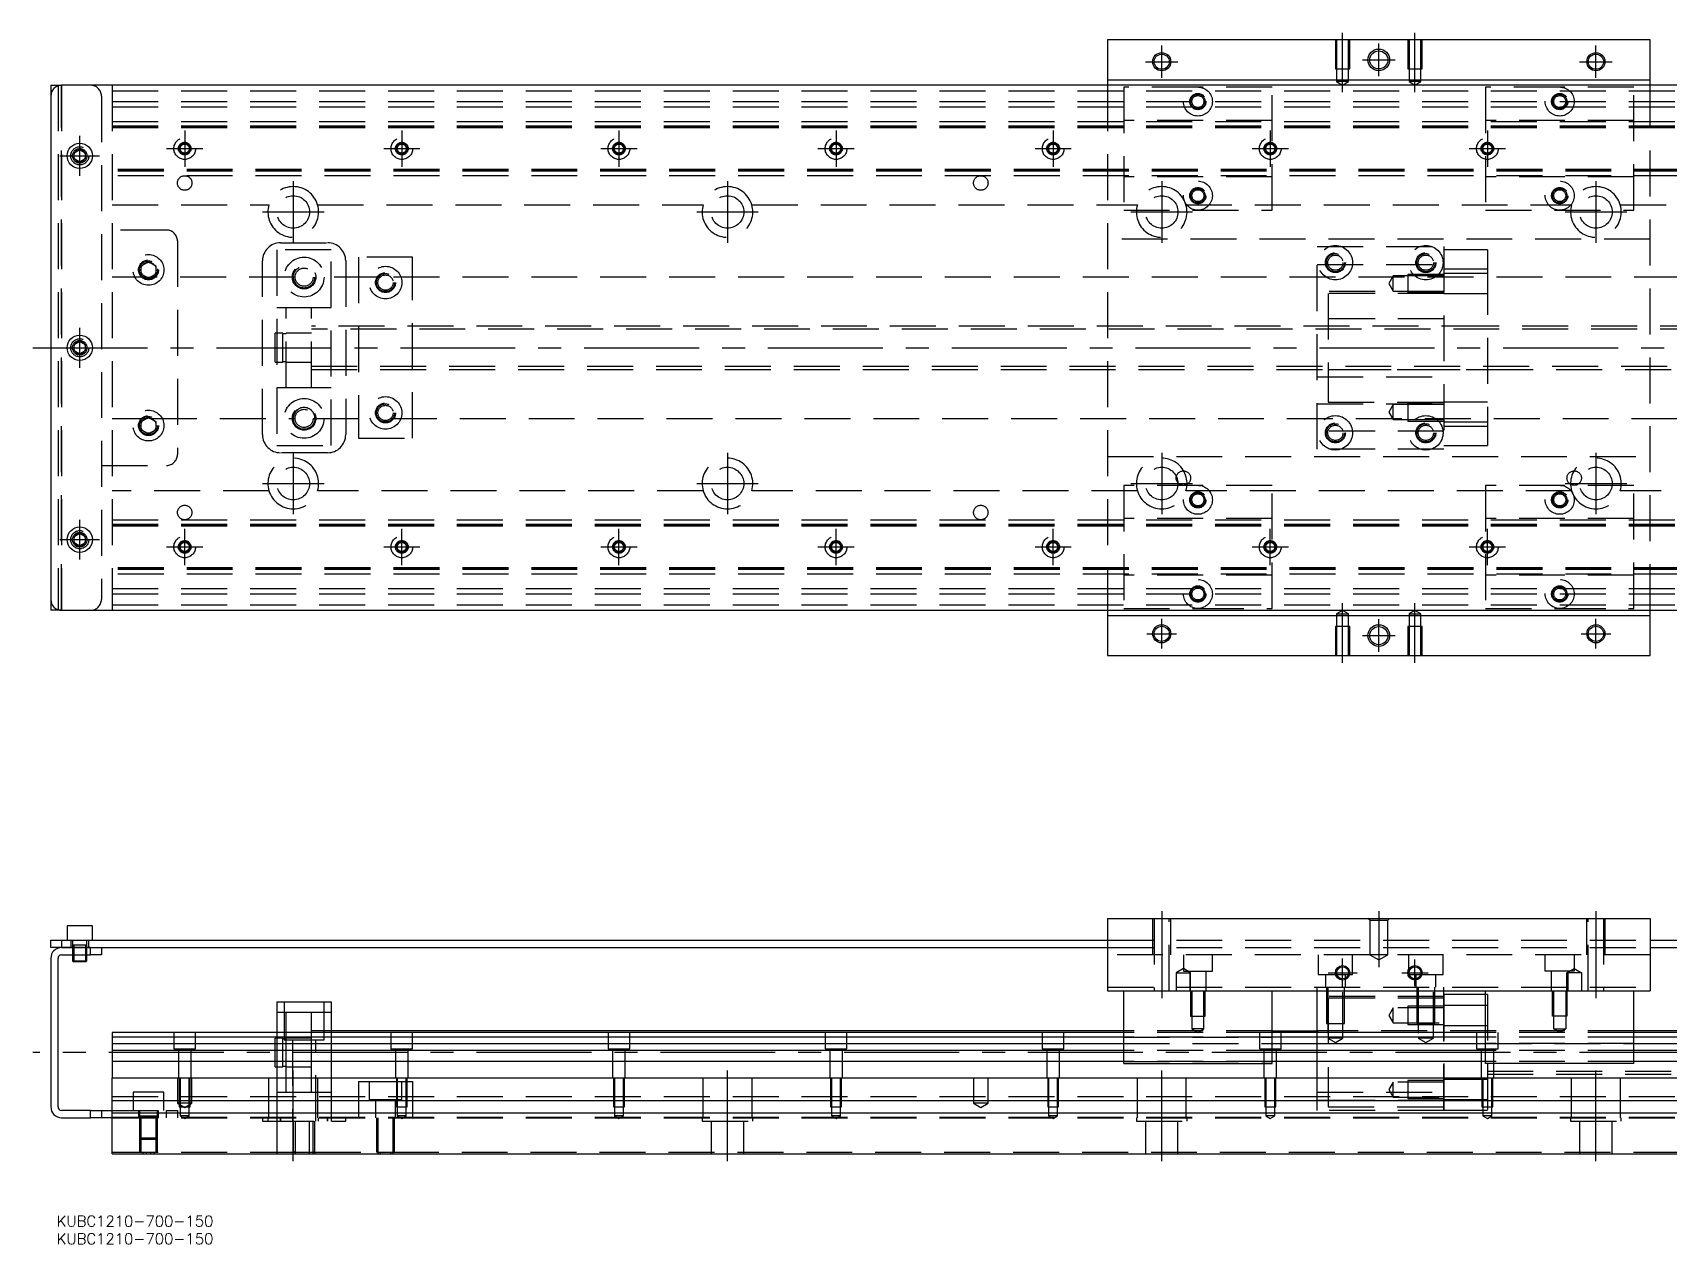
# Model space of a CAD drawing. Extents: x -5 to 911, y -248 to 87.
# Drawn here: x -5 to 447, y -247.6 to 87 of the extents above; entities that cross this region are included whole.
import ezdxf

# ---------------------------------------------------------------- set-up
doc = ezdxf.new("R2010")
doc.units = 0
doc.linetypes.add('CENTER', pattern=[50.8, 31.75, -6.35, 6.35, -6.35])
doc.linetypes.add('DASHED', pattern=[19.05, 12.7, -6.35])
doc.layers.get('0').update_dxf_attribs({"linetype": 'CONTINUOUS'})
doc.layers.add('CENTER', color=1, linetype='CENTER')
doc.styles.get("Standard").update_dxf_attribs({"font": 'txt.shx', "height": 3, "bigfont": 'bigfont.shx'})

# ---------------------------------------------------------------- blocks, each defined once
blk = doc.blocks.new('*U2')
at = {"color": 7, "linetype": 'CONTINUOUS'}
blk.add_text('KUBC1210-700-150', height=3, dxfattribs=at).set_placement((1.61, -242.7))
blk = doc.blocks.new('*U3')
at = {"color": 7, "linetype": 'CONTINUOUS'}
blk.add_text('KUBC1210-700-150', height=3, dxfattribs=at).set_placement((1.61, -247.59))

msp = doc.modelspace()

# ---------------------------------------------------------------- linework, layer by layer
at = {"color": 7, "linetype": 'CONTINUOUS'}
for p, q in [((442, 85), (292, 85)), ((292, 85), (292, 74)), ((442, 74), (442, 85)), ((0, 72.5), (0, -72.5)), ((0, 72.5), (3, 72.5)), ((731, 72.5), (3, 72.5)), ((292, 74), (442, 74)), ((292, 74), (292, 72.5)), ((442, 72.5), (442, 74)), ((6.5, 53.866026), (8, 54.73205)), ((8, 54.73205), (9.5, 53.866026)), ((6.5, 52.133974), (6.5, 53.866026)), ((8, 51.26795), (6.5, 52.133974)), ((9.5, 52.133974), (8, 51.26795)), ((9.5, 53.866026), (9.5, 52.133974)), ((6.5, 0.866026), (8, 1.73205)), ((6.5, -0.866026), (6.5, 0.866026)), ((8, 1.73205), (9.5, 0.866026)), ((9.5, 0.866026), (9.5, -0.866026)), ((8, -1.73205), (6.5, -0.866026)), ((9.5, -0.866026), (8, -1.73205)), ((6.5, -52.133974), (8, -51.26795)), ((6.5, -53.866026), (6.5, -52.133974)), ((8, -54.73205), (6.5, -53.866026)), ((8, -51.26795), (9.5, -52.133974)), ((9.5, -53.866026), (8, -54.73205)), ((9.5, -52.133974), (9.5, -53.866026)), ((3, -72.5), (0, -72.5)), ((3, -72.5), (731, -72.5)), ((292, -72.5), (292, -85)), ((442, -74), (292, -74)), ((442, -85), (442, -72.5)), ((292, -85), (442, -85)), ((292, -157.63), (442, -157.63)), ((292, -157.63), (292, -177.63)), ((442, -157.63), (442, -177.63)), ((11.5, -159.63), (4.5, -159.63)), ((4.5, -159.63), (4.5, -163.63)), ((11.5, -163.63), (11.5, -159.63)), ((0, -165.63), (0, -163.63)), ((0, -163.63), (3, -163.63)), ((3, -165.63), (0, -165.63)), ((3, -163.63), (3, -165.63)), ((3, -163.63), (292, -163.63)), ((3, -165.63), (11, -165.63)), ((11, -165.63), (3, -165.63)), ((11, -165.63), (292, -165.63)), ((11, -167.63), (11, -165.63)), ((14, -165.63), (14, -167.63)), ((442, -163.63), (731, -163.63)), ((442, -165.63), (723, -165.63)), ((0, -168.63), (0, -209.63)), ((2, -209.63), (2, -168.63)), ((3, -167.63), (11, -167.63)), ((6, -167.63), (6, -169.28)), ((6, -169.28), (10, -169.28)), ((6, -169.28), (6.35, -169.63)), ((6.35, -167.63), (6.35, -169.63)), ((9.65, -169.63), (6.35, -169.63)), ((9.65, -169.63), (9.65, -167.63)), ((9.65, -169.63), (10, -169.28)), ((10, -169.28), (10, -167.63)), ((14, -167.63), (11, -167.63)), ((62.5, -180.63), (62.5, -189.13)), ((62.5, -180.63), (77.5, -180.63)), ((77.5, -180.63), (77.5, -189.13)), ((292, -177.63), (442, -177.63)), ((296.5, -197.63), (296.5, -177.63)), ((337.5, -197.63), (337.5, -177.63)), ((350, -189.13), (350, -177.63)), ((385, -189.13), (385, -177.63)), ((396.5, -178.63), (385, -178.63)), ((396.5, -197.63), (396.5, -177.63)), ((437.5, -197.63), (437.5, -177.63)), ((296.5, -189.13), (17, -189.13)), ((17, -189.13), (17, -190.382272)), ((296.5, -188.63), (77.5, -188.63)), ((337.5, -188.63), (350, -188.630006)), ((396.5, -189.13), (337.5, -189.13)), ((667, -188.63), (437.5, -188.63)), ((717, -189.13), (437.5, -189.13)), ((17, -190.382272), (17, -192.15668)), ((296.5, -190.382272), (17, -190.382272)), ((17, -192.15668), (296.5, -192.15668)), ((17, -192.15668), (17, -194.053076)), ((17, -194.053076), (17, -197.107372)), ((296.5, -194.053076), (17, -194.053076)), ((396.5, -190.382272), (337.5, -190.382272)), ((337.5, -192.15668), (396.5, -192.15668)), ((396.5, -194.053076), (337.5, -194.053076)), ((717, -190.382272), (437.5, -190.382272)), ((437.5, -192.15668), (717, -192.15668)), ((717, -194.053076), (437.5, -194.053076)), ((296.5, -197.107372), (17, -197.107372)), ((17, -197.107372), (17, -201.63)), ((296.5, -197.63), (337.5, -197.63)), ((396.5, -197.107372), (337.5, -197.107372)), ((437.5, -197.63), (396.5, -197.63)), ((717, -197.107372), (437.5, -197.107372)), ((17, -201.63), (717, -201.63)), ((17, -207.93), (17, -201.63)), ((11, -210.63), (3, -210.63)), ((11, -212.63), (11, -210.63)), ((11, -210.63), (14, -210.63)), ((14, -210.63), (14, -212.63)), ((14, -210.63), (17, -210.63)), ((17, -207.93), (717, -207.93)), ((17, -211.33), (17, -207.93)), ((17, -211.33), (717, -211.33)), ((17, -222.63), (17, -211.33)), ((3, -212.63), (11, -212.63)), ((14, -212.63), (11, -212.63)), ((17, -212.63), (14, -212.63)), ((17, -222.63), (717, -222.63))]:
    msp.add_line(p, q, dxfattribs=at)
at = {"color": 3, "linetype": 'DASHED'}
for p, q in [((355.000006, 85), (355.000006, 77)), ((355.35, 85), (355.35, 77)), ((358.65, 77), (358.65, 85)), ((358.999994, 77), (358.999994, 85)), ((375.000006, 85), (375.000006, 77)), ((375.35, 85), (375.35, 77)), ((378.65, 77), (378.65, 85)), ((378.999994, 77), (378.999994, 85)), ((355.000006, 77), (358.999994, 77)), ((355.35, 77), (355.35, 73.5)), ((358.65, 73.5), (358.65, 77)), ((375.000006, 77), (378.999994, 77)), ((375.35, 77), (375.35, 73.5)), ((378.65, 73.5), (378.65, 77)), ((2, 72.5), (2, -72.5)), ((3, 72.5), (3, -72.5)), ((3, -72.5), (3, 72.5)), ((3, 72.5), (3, -72.5)), ((3, -72.5), (3, 72.5)), ((17, 72.5), (17, -72.5)), ((292, 72.5), (292, -72.5)), ((358.65, 73.5), (355.35, 73.5)), ((355.35, 73.5), (357, 72.547372)), ((357, 72.547372), (358.65, 73.5)), ((378.65, 73.5), (375.35, 73.5)), ((375.35, 73.5), (377, 72.547372)), ((377, 72.547372), (378.65, 73.5)), ((442, -72.5), (442, 72.5)), ((14, 69.5), (14, -69.5)), ((17, 71), (717, 71)), ((17, 68), (717, 68)), ((296.5, 72), (296.5, 38)), ((317, 72), (296.5, 72)), ((337.5, 72), (317, 72)), ((337.5, 38), (337.5, 72)), ((417, 72), (396.5, 72)), ((396.5, 72), (396.5, 38)), ((437.5, 72), (417, 72)), ((437.5, 38), (437.5, 72)), ((17, 66.5), (717, 66.5)), ((17, 62.5), (717, 62.5)), ((17, 61.247728), (717, 61.247728)), ((17, 61.1147), (717, 61.1147)), ((17, 61.1), (717, 61.1)), ((17, 60.8), (717, 60.8)), ((337.5, 62.8), (296.5, 62.8)), ((437.5, 62.8), (396.5, 62.8)), ((6, 53), (6.030168, 53.346066)), ((717, 49.2), (17, 49.2)), ((717, 48.9), (17, 48.9)), ((717, 48.8853), (17, 48.8853)), ((717, 48.752272), (17, 48.752272)), ((717, 47.5), (17, 47.5)), ((337.5, 47.2), (296.5, 47.2)), ((437.5, 47.2), (396.5, 47.2)), ((17, 39.5), (60.291796, 39.5)), ((73.708204, 39.5), (180.291796, 39.5)), ((193.708204, 39.5), (300.291796, 39.5)), ((296.5, 38), (337.5, 38)), ((313.708204, 39.5), (420.291796, 39.5)), ((396.5, 38), (437.5, 38)), ((433.708204, 39.5), (540.291796, 39.5)), ((32, 32.5), (14, 32.5)), ((35, 29.5), (35, -29.5)), ((63.5, 29), (76.5, 29)), ((442, 30), (292, 30)), ((350, 28), (385, 28)), ((350, -28), (350, 28)), ((385, 28), (385, -28)), ((25, 22.6547), (27, 23.809402)), ((25, 20.3453), (25, 22.6547)), ((27, 23.809402), (29, 22.6547)), ((29, 22.6547), (29, 20.3453)), ((58.5, -24), (58.5, 24)), ((77.5, 27), (62.5, 27)), ((62.5, 27), (62.5, -27)), ((77.5, -27), (77.5, 27)), ((81.5, 24), (81.5, -24)), ((100, 25), (85, 25)), ((85, 25), (85, -25)), ((100, -25), (100, 25)), ((350, 23), (385, 23)), ((397, 27), (385, 27)), ((397, 27), (397, 21.748564)), ((26.359688, 19.5), (17, 19.5)), ((27, 19.190598), (25, 20.3453)), ((29, 20.3453), (27, 19.190598)), ((67.5, 19.5), (27.640312, 19.5)), ((29.483582, 21.786038), (29.5, 21.5)), ((91.030306, 19.5), (72.5, 19.5)), ((717, 19.5), (93.969694, 19.5)), ((371, 19.85352), (369.787564, 17.75352)), ((371, 15.65352), (371, 19.85352)), ((375, 19.85352), (371, 19.85352)), ((375, 20.253516), (375, 15.253526)), ((385, 20.253516), (375, 20.253516)), ((385, 19.85352), (375, 19.85352)), ((397, 21.748564), (385, 21.748564)), ((397, 20.50352), (385, 20.50352)), ((397, 21.748564), (397, -21.748564)), ((385, 15.5), (350, 15.5)), ((353, 15), (353, -15)), ((385, 15), (353, 15)), ((369.787564, 17.75352), (371, 15.65352)), ((371, 15.65352), (375, 15.65352)), ((375, 15.65352), (385, 15.65352)), ((375, 15.253526), (385, 15.253526)), ((385, 15.00352), (397, 15.00352)), ((65, 11), (62.5, 11)), ((65, -11), (65, 11)), ((72, 11), (65, 11)), ((72, 11), (65, 11)), ((72, -11), (72, 11)), ((77.5, 11), (72, 11)), ((397, 6), (72, 6)), ((667, 5.125), (72, 5.125)), ((385, 8), (350, 8)), ((397, 5.999994), (353, 5.999994)), ((667.005, 6), (397, 6)), ((6, 0), (6.023172, 0.30356)), ((62, 0), (62, 4)), ((64.1, 4), (62, 4)), ((62, -4), (62, 0)), ((64.1, 0), (64.1, 4)), ((65, 3.8), (64.1, 3.8)), ((64.1, -4), (64.1, 0)), ((72, 4), (65, 4)), ((72, 4), (65, 4)), ((62, -4), (64.1, -4)), ((64.1, -3.8), (65, -3.8)), ((65, -4), (72, -4)), ((65, -4), (72, -4)), ((72, -5.125), (667, -5.125)), ((72, -6), (397, -6)), ((350, -8), (385, -8)), ((353, -5.999994), (397, -5.999994)), ((397, -6), (667.005, -6)), ((62.5, -11), (65, -11)), ((65, -11), (72, -11)), ((65, -11), (72, -11)), ((72, -11), (77.5, -11)), ((350, -15.5), (385, -15.5)), ((353, -15), (385, -15)), ((371, -15.65352), (369.787564, -17.75352)), ((369.787564, -17.75352), (371, -19.85352)), ((371, -19.85352), (371, -15.65352)), ((375, -15.65352), (371, -15.65352)), ((375, -15.253526), (375, -20.253516)), ((385, -15.253526), (375, -15.253526)), ((385, -15.65352), (375, -15.65352)), ((397, -15.00352), (385, -15.00352)), ((17, -19.5), (26.359688, -19.5)), ((24.5, -21.5), (24.534018, -21.088984)), ((25, -20.3453), (27, -19.190598)), ((25, -22.6547), (25, -20.3453)), ((27, -19.190598), (29, -20.3453)), ((27.640312, -19.5), (67.5, -19.5)), ((29, -20.3453), (29, -22.6547)), ((72.5, -19.5), (91.030306, -19.5)), ((93.969694, -19.5), (717, -19.5)), ((371, -19.85352), (375, -19.85352)), ((375, -19.85352), (385, -19.85352)), ((375, -20.253516), (385, -20.253516)), ((385, -20.50352), (397, -20.50352)), ((397, -21.748564), (385, -21.748564)), ((397, -21.748564), (397, -27)), ((27, -23.809402), (25, -22.6547)), ((29, -22.6547), (27, -23.809402)), ((62.5, -27), (77.5, -27)), ((85, -25), (100, -25)), ((385, -23), (350, -23)), ((385, -27), (397, -27)), ((76.5, -29), (63.5, -29)), ((292, -30), (442, -30)), ((385, -28), (350, -28)), ((14, -32.5), (32, -32.5)), ((60.291796, -39.5), (17, -39.5)), ((180.291796, -39.5), (73.708204, -39.5)), ((300.291796, -39.5), (193.708204, -39.5)), ((296.5, -38), (296.5, -72)), ((337.5, -38), (296.5, -38)), ((420.291796, -39.5), (313.708204, -39.5)), ((337.5, -72), (337.5, -38)), ((396.5, -38), (396.5, -72)), ((437.5, -38), (396.5, -38)), ((540.291796, -39.5), (433.708204, -39.5)), ((437.5, -72), (437.5, -38)), ((17, -47.5), (717, -47.5)), ((17, -48.752272), (717, -48.752272)), ((17, -48.8853), (717, -48.8853)), ((17, -48.9), (717, -48.9)), ((17, -49.2), (717, -49.2)), ((337.5, -47.2), (296.5, -47.2)), ((437.5, -47.2), (396.5, -47.2)), ((6, -53), (6.030168, -52.653934)), ((717, -60.8), (17, -60.8)), ((717, -61.1), (17, -61.1)), ((717, -61.1147), (17, -61.1147)), ((717, -61.247728), (17, -61.247728)), ((717, -62.5), (17, -62.5)), ((337.5, -62.8), (296.5, -62.8)), ((437.5, -62.8), (396.5, -62.8)), ((17, -66.5), (717, -66.5)), ((17, -68), (717, -68)), ((17, -71), (717, -71)), ((296.5, -72), (317, -72)), ((317, -72), (337.5, -72)), ((396.5, -72), (417, -72)), ((417, -72), (437.5, -72)), ((357, -72.547372), (355.35, -73.5)), ((355.35, -73.5), (357, -73.5)), ((355.35, -73.5), (355.35, -77)), ((358.65, -73.5), (357, -72.547372)), ((357, -73.5), (358.65, -73.5)), ((358.65, -77), (358.65, -73.5)), ((377, -72.547372), (375.35, -73.5)), ((375.35, -73.5), (377, -73.5)), ((375.35, -73.5), (375.35, -77)), ((378.65, -73.5), (377, -72.547372)), ((377, -73.5), (378.65, -73.5)), ((378.65, -77), (378.65, -73.5)), ((358.999994, -77), (355.000006, -77)), ((355.000006, -77), (355.000006, -85)), ((355.35, -77), (355.35, -85)), ((358.65, -85), (358.65, -77)), ((358.999994, -85), (358.999994, -77)), ((378.999994, -77), (375.000006, -77)), ((375.000006, -77), (375.000006, -85)), ((375.35, -77), (375.35, -85)), ((378.65, -85), (378.65, -77)), ((378.999994, -85), (378.999994, -77)), ((304.500006, -157.63), (304.500006, -167.63)), ((304.9, -157.63), (304.9, -177.63)), ((309.1, -177.63), (309.1, -157.63)), ((309.499994, -167.63), (309.499994, -157.63)), ((364.5, -158.13), (364, -157.63)), ((364.5, -158.13), (364.5, -167.63)), ((364.5, -158.13), (369.5, -158.13)), ((370, -157.63), (369.5, -158.13)), ((369.5, -167.63), (369.5, -158.13)), ((424.500006, -167.63), (424.500006, -157.63)), ((424.9, -177.63), (424.9, -157.63)), ((429.1, -157.63), (429.1, -177.63)), ((429.499994, -157.63), (429.499994, -167.63)), ((5.5, -163.63), (5.5, -165.63)), ((6, -163.63), (6, -167.63)), ((10, -165.03), (6, -165.03)), ((6.35, -165.03), (6.35, -167.63)), ((9.65, -167.63), (9.65, -165.03)), ((10, -167.63), (10, -163.63)), ((10.5, -165.63), (10.5, -163.63)), ((292, -163.63), (442, -163.63)), ((292, -165.63), (442, -165.63)), ((364.5, -167.63), (292, -167.63)), ((313, -171.4753), (311, -172.63)), ((313, -167.63), (313, -172.13)), ((315, -172.63), (313, -171.4753)), ((321, -172.13), (321, -167.63)), ((350.25, -167.63), (350.25, -173.13)), ((359.75, -173.13), (359.75, -167.63)), ((369.5, -167.63), (364.5, -167.63)), ((364.5, -167.63), (367, -169.073376)), ((367, -169.073376), (369.5, -167.63)), ((442, -167.63), (369.5, -167.63)), ((375.25, -167.63), (375.25, -173.13)), ((384.75, -173.13), (384.75, -167.63)), ((413, -172.13), (413, -167.63)), ((419, -172.63), (421, -171.4753)), ((421, -167.63), (421, -172.13)), ((421, -171.4753), (423, -172.63)), ((311, -172.63), (315, -172.63)), ((311, -172.63), (311, -177.63)), ((313, -172.13), (321, -172.13)), ((314.75, -172.13), (314.75, -177.63)), ((315, -177.63), (315, -172.63)), ((319.25, -177.63), (319.25, -172.13)), ((350.25, -173.13), (359.75, -173.13)), ((352.25, -173.13), (352.25, -176.63)), ((357.75, -176.63), (357.75, -173.13)), ((375.25, -173.13), (384.75, -173.13)), ((377.25, -173.13), (377.25, -176.63)), ((382.75, -176.63), (382.75, -173.13)), ((421, -172.13), (413, -172.13)), ((414.75, -177.63), (414.75, -172.13)), ((423, -172.63), (419, -172.63)), ((419, -177.63), (419, -172.63)), ((419.25, -172.13), (419.25, -177.63)), ((423, -172.63), (423, -177.63)), ((64.5, -180.63), (64.5, -191.13)), ((75.5, -191.13), (75.5, -180.63)), ((292, -176.63), (442, -176.63)), ((315.000006, -177.63), (315.000006, -184.63)), ((315.35, -177.63), (315.35, -184.63)), ((318.65, -184.63), (318.65, -177.63)), ((318.999994, -184.63), (318.999994, -177.63)), ((350, -177.63), (350, -176.63)), ((385, -179.13), (350, -179.13)), ((352.500006, -176.63), (352.500006, -186.63)), ((352.9, -176.63), (352.9, -190.63)), ((353, -179.63), (353, -209.63)), ((385, -179.63), (353, -179.63)), ((357.1, -190.63), (357.1, -176.63)), ((357.499994, -186.63), (357.499994, -176.63)), ((377.500006, -176.63), (377.500006, -186.63)), ((377.9, -176.63), (377.9, -190.63)), ((382.1, -190.63), (382.1, -176.63)), ((382.499994, -186.63), (382.499994, -176.63)), ((385, -177.63), (385, -176.63)), ((385, -178.63), (385, -210.63)), ((397, -178.63), (396.5, -178.63)), ((397, -178.63), (397, -210.63)), ((415.000006, -184.63), (415.000006, -177.63)), ((415.35, -184.63), (415.35, -177.63)), ((418.65, -177.63), (418.65, -184.63)), ((418.999994, -177.63), (418.999994, -184.63)), ((65, -183.63), (62.5, -183.63)), ((65, -189.13), (65, -183.63)), ((72, -183.63), (65, -183.63)), ((72, -189.13), (72, -183.63)), ((77.5, -183.63), (72, -183.63)), ((315.000006, -184.63), (318.999994, -184.63)), ((315.35, -184.63), (315.35, -188.13)), ((318.65, -188.13), (318.65, -184.63)), ((371, -182.28), (369.787564, -184.38)), ((369.787564, -184.38), (371, -186.48)), ((371, -186.48), (371, -182.28)), ((385, -182.28), (371, -182.28)), ((375, -181.880006), (375, -186.879994)), ((377.500006, -181.880006), (375, -181.880006)), ((382.499994, -181.880006), (377.500006, -181.880006)), ((385, -181.880006), (382.499994, -181.880006)), ((397, -181.63), (385, -181.63)), ((418.999994, -184.63), (415.000006, -184.63)), ((415.35, -188.13), (415.35, -184.63)), ((418.65, -184.63), (418.65, -188.13)), ((34, -189.13), (34, -193.63)), ((40, -193.63), (40, -189.13)), ((62.5, -189.13), (62.5, -201.63)), ((65, -194.63), (65, -189.13)), ((77.5, -188.63), (72, -188.63)), ((72, -194.63), (72, -189.13)), ((77.5, -189.13), (77.5, -201.63)), ((94, -189.13), (94, -193.63)), ((100, -193.63), (100, -189.13)), ((154, -189.13), (154, -193.63)), ((160, -193.63), (160, -189.13)), ((214, -189.13), (214, -193.63)), ((220, -193.63), (220, -189.13)), ((274, -189.13), (274, -193.63)), ((280, -193.63), (280, -189.13)), ((337.5, -188.63), (296.5, -188.63)), ((337.5, -189.13), (296.5, -189.13)), ((318.65, -188.13), (315.35, -188.13)), ((315.35, -188.13), (317, -189.082628)), ((317, -189.082628), (318.65, -188.13)), ((334, -189.13), (334, -193.63)), ((337.5, -188.630006), (353, -188.630006)), ((340, -193.63), (340, -189.13)), ((437.5, -188.63), (350, -188.63)), ((350, -197.63), (350, -189.13)), ((352.500006, -186.63), (357.499994, -186.63)), ((371, -186.48), (385, -186.48)), ((375, -186.879994), (385, -186.879994)), ((377.500006, -186.63), (382.499994, -186.63)), ((385, -187.13), (397, -187.13)), ((385, -210.63), (385, -189.13)), ((394, -189.13), (394, -193.63)), ((437.5, -189.13), (396.5, -189.13)), ((400, -193.63), (400, -189.13)), ((415.35, -188.13), (418.65, -188.13)), ((417, -189.082628), (415.35, -188.13)), ((418.65, -188.13), (417, -189.082628)), ((34, -193.63), (40, -193.63)), ((35.25, -193.63), (35.25, -201.63)), ((38.75, -201.63), (38.75, -193.63)), ((62, -198.63), (62, -190.63)), ((62.5, -190.63), (62, -190.63)), ((64.1, -190.63), (62.5, -190.63)), ((64.1, -198.63), (64.1, -190.63)), ((65, -190.83), (64.1, -190.83)), ((64.5, -191.13), (75.5, -191.13)), ((72, -190.63), (65, -190.63)), ((66.75, -191.13), (66.75, -213.63)), ((73.25, -213.63), (73.25, -191.13)), ((94, -193.63), (100, -193.63)), ((95.25, -193.63), (95.25, -201.63)), ((98.75, -201.63), (98.75, -193.63)), ((154, -193.63), (160, -193.63)), ((155.25, -193.63), (155.25, -201.63)), ((158.75, -201.63), (158.75, -193.63)), ((214, -193.63), (220, -193.63)), ((215.25, -193.63), (215.25, -201.63)), ((218.75, -201.63), (218.75, -193.63)), ((274, -193.63), (280, -193.63)), ((275.25, -193.63), (275.25, -201.63)), ((278.75, -201.63), (278.75, -193.63)), ((337.5, -190.382272), (296.5, -190.382272)), ((296.5, -190.427056), (337.5, -190.427056)), ((296.5, -192.13), (337.5, -192.13)), ((296.5, -192.15668), (337.5, -192.15668)), ((337.5, -194.053076), (296.5, -194.053076)), ((334, -193.63), (340, -193.63)), ((335.25, -193.63), (335.25, -201.63)), ((338.75, -201.63), (338.75, -193.63)), ((357.1, -190.63), (352.9, -190.63)), ((352.9, -190.63), (355, -191.842436)), ((355, -191.842436), (357.1, -190.63)), ((382.1, -190.63), (377.9, -190.63)), ((377.9, -190.63), (380, -191.842436)), ((380, -191.842436), (382.1, -190.63)), ((394, -193.63), (400, -193.63)), ((395.25, -193.63), (395.25, -201.63)), ((437.5, -190.382272), (396.5, -190.382272)), ((437.5, -190.427056), (396.5, -190.427056)), ((437.5, -192.13), (396.5, -192.13)), ((396.5, -192.15668), (437.5, -192.15668)), ((437.5, -194.053076), (396.5, -194.053076)), ((398.75, -201.63), (398.75, -193.63)), ((62, -198.63), (62.5, -198.63)), ((62.5, -198.63), (64.1, -198.63)), ((64.1, -198.43), (65, -198.43)), ((65, -201.63), (65, -194.63)), ((65, -198.63), (72, -198.63)), ((72, -201.63), (72, -194.63)), ((337.5, -197.107372), (296.5, -197.107372)), ((296.5, -197.13), (337.5, -197.13)), ((350, -201.63), (350, -197.63)), ((437.5, -197.107372), (396.5, -197.107372)), ((437.5, -197.13), (396.5, -197.13)), ((35, -201.63), (35, -208.63)), ((35.500006, -201.63), (35.500006, -207.93)), ((35.75, -201.63), (35.75, -209.63)), ((38.25, -209.63), (38.25, -201.63)), ((38.499994, -207.93), (38.499994, -201.63)), ((39, -208.63), (39, -201.63)), ((60.291796, -212.63), (60.291796, -201.63)), ((62.5, -201.63), (62.5, -207.93)), ((65, -205.63), (65, -201.63)), ((72, -205.63), (72, -201.63)), ((73.708204, -201.63), (73.708204, -212.63)), ((77.5, -201.63), (77.5, -207.93)), ((85, -202.63), (95.500006, -202.63)), ((85, -202.63), (85, -207.93)), ((88, -202.63), (88, -207.63)), ((95.500006, -201.63), (95.500006, -207.93)), ((95.500006, -202.63), (98.499994, -202.63)), ((95.75, -201.63), (95.75, -209.63)), ((97, -207.63), (97, -202.63)), ((98.25, -209.63), (98.25, -201.63)), ((98.499994, -207.93), (98.499994, -201.63)), ((98.499994, -202.63), (100, -202.63)), ((100, -202.63), (100, -207.93)), ((155.500006, -201.63), (155.500006, -207.93)), ((155.75, -201.63), (155.75, -209.63)), ((158.25, -209.63), (158.25, -201.63)), ((158.499994, -207.93), (158.499994, -201.63)), ((180.291796, -212.63), (180.291796, -201.63)), ((193.708204, -201.63), (193.708204, -212.63)), ((215.500006, -201.63), (215.500006, -207.93)), ((215.75, -201.63), (215.75, -209.63)), ((218.25, -209.63), (218.25, -201.63)), ((218.499994, -207.93), (218.499994, -201.63)), ((255, -201.63), (255, -208.63)), ((259, -208.63), (259, -201.63)), ((275.500006, -201.63), (275.500006, -207.93)), ((275.75, -201.63), (275.75, -209.63)), ((278.25, -209.63), (278.25, -201.63)), ((278.499994, -207.93), (278.499994, -201.63)), ((300.291796, -212.63), (300.291796, -201.63)), ((313.708204, -201.63), (313.708204, -212.63)), ((335.500006, -201.63), (335.500006, -207.93)), ((335.75, -201.63), (335.75, -209.63)), ((338.25, -209.63), (338.25, -201.63)), ((338.499994, -207.93), (338.499994, -201.63)), ((350, -205.63), (350, -201.63)), ((371, -202.78), (369.787564, -204.88)), ((371, -206.98), (371, -202.78)), ((385, -202.78), (371, -202.78)), ((375, -202.380006), (375, -207.379994)), ((385, -202.380006), (375, -202.380006)), ((397, -202.13), (385, -202.13)), ((395.500006, -201.63), (395.500006, -207.93)), ((395.75, -201.63), (395.75, -209.63)), ((397, -199.755), (667, -199.755)), ((397, -200.63), (667, -200.63)), ((398.25, -209.63), (398.25, -201.63)), ((398.499994, -207.93), (398.499994, -201.63)), ((420.291796, -212.63), (420.291796, -201.63)), ((433.708204, -201.63), (433.708204, -212.63)), ((17, -206.78), (717, -206.78)), ((31.25, -205.63), (22.75, -205.63)), ((22.75, -205.63), (22.75, -207.93)), ((31.25, -207.93), (31.25, -205.63)), ((62.5, -205.63), (65, -205.63)), ((65, -205.63), (72, -205.63)), ((72, -205.63), (77.5, -205.63)), ((88, -207.63), (97, -207.63)), ((89.75, -207.63), (89.75, -212.63)), ((95.25, -212.63), (95.25, -207.63)), ((350, -205.63), (385, -205.63)), ((350, -207.93), (350, -205.63)), ((350, -207.905918), (385, -207.905918)), ((353, -207.905918), (350, -207.905918)), ((385, -207.905918), (353, -207.905918)), ((369.787564, -204.88), (371, -206.98)), ((371, -206.98), (385, -206.98)), ((375, -207.379994), (385, -207.379994)), ((385, -207.63), (397, -207.63)), ((17, -210.63), (32, -210.63)), ((22.75, -207.93), (22.75, -210.63)), ((24.25, -210.63), (24.25, -212.63)), ((29.500006, -212.23), (24.499994, -212.23)), ((24.5, -210.63), (24.5, -222.13)), ((24.9, -212.23), (24.9, -222.13)), ((29.1, -222.13), (29.1, -212.23)), ((29.5, -222.13), (29.5, -210.63)), ((29.75, -212.63), (29.75, -210.63)), ((31.25, -210.63), (31.25, -207.93)), ((32, -212.63), (32, -210.63)), ((32, -210.63), (35, -210.63)), ((39, -208.63), (35, -208.63)), ((35, -208.63), (37, -209.7847)), ((35, -210.63), (35, -212.63)), ((35.500006, -207.93), (35.500006, -209.63)), ((35.500006, -209.63), (38.499994, -209.63)), ((35.75, -209.63), (35.75, -212.13)), ((38.25, -212.13), (35.75, -212.13)), ((35.75, -212.13), (37, -212.851688)), ((37, -209.7847), (39, -208.63)), ((37, -212.851688), (38.25, -212.13)), ((38.25, -212.13), (38.25, -209.63)), ((38.499994, -209.63), (38.499994, -207.93)), ((62.5, -207.93), (62.5, -211.33)), ((62.5, -211.33), (62.5, -212.63)), ((77.5, -207.93), (77.5, -211.33)), ((77.5, -211.33), (77.5, -213.63)), ((85, -207.93), (85, -211.33)), ((85, -211.33), (85, -212.63)), ((95.500006, -207.93), (95.500006, -209.63)), ((95.500006, -209.63), (98.499994, -209.63)), ((95.75, -209.63), (95.75, -212.13)), ((98.25, -212.13), (95.75, -212.13)), ((95.75, -212.13), (97, -212.851688)), ((97, -212.851688), (98.25, -212.13)), ((98.25, -212.13), (98.25, -209.63)), ((98.499994, -209.63), (98.499994, -207.93)), ((100, -207.93), (100, -211.33)), ((100, -211.33), (100, -212.63)), ((155.500006, -207.93), (155.500006, -209.63)), ((155.500006, -209.63), (158.499994, -209.63)), ((155.75, -209.63), (155.75, -212.13)), ((158.25, -212.13), (155.75, -212.13)), ((155.75, -212.13), (157, -212.851688)), ((157, -212.851688), (158.25, -212.13)), ((158.25, -212.13), (158.25, -209.63)), ((158.499994, -209.63), (158.499994, -207.93)), ((215.500006, -207.93), (215.500006, -209.63)), ((215.500006, -209.63), (218.499994, -209.63)), ((215.75, -209.63), (215.75, -212.13)), ((218.25, -212.13), (215.75, -212.13)), ((215.75, -212.13), (217, -212.851688)), ((217, -212.851688), (218.25, -212.13)), ((218.25, -212.13), (218.25, -209.63)), ((218.499994, -209.63), (218.499994, -207.93)), ((259, -208.63), (255, -208.63)), ((255, -208.63), (257, -209.7847)), ((257, -209.7847), (259, -208.63)), ((275.500006, -207.93), (275.500006, -209.63)), ((275.500006, -209.63), (278.499994, -209.63)), ((275.75, -209.63), (275.75, -212.13)), ((278.25, -212.13), (275.75, -212.13)), ((275.75, -212.13), (277, -212.851688)), ((277, -212.851688), (278.25, -212.13)), ((278.25, -212.13), (278.25, -209.63)), ((278.499994, -209.63), (278.499994, -207.93)), ((335.500006, -207.93), (335.500006, -209.63)), ((335.500006, -209.63), (338.499994, -209.63)), ((335.75, -209.63), (335.75, -212.13)), ((338.25, -212.13), (335.75, -212.13)), ((335.75, -212.13), (337, -212.851688)), ((337, -212.851688), (338.25, -212.13)), ((338.25, -212.13), (338.25, -209.63)), ((338.499994, -209.63), (338.499994, -207.93)), ((350, -210.63), (350, -207.93)), ((385, -210.63), (350, -210.63)), ((353, -209.63), (385, -209.63)), ((397, -210.63), (385, -210.63)), ((395.500006, -207.93), (395.500006, -209.63)), ((395.500006, -209.63), (398.499994, -209.63)), ((395.75, -209.63), (395.75, -212.13)), ((398.25, -212.13), (395.75, -212.13)), ((395.75, -212.13), (397, -212.851688)), ((397, -212.851688), (398.25, -212.13)), ((398.25, -212.13), (398.25, -209.63)), ((398.499994, -209.63), (398.499994, -207.93)), ((17, -212.48), (717, -212.48)), ((17, -212.63), (717, -212.63)), ((58.5, -212.63), (58.5, -213.63)), ((58.5, -213.63), (81.5, -213.63)), ((60, -212.63), (60, -213.63)), ((60, -213.63), (74, -213.63)), ((62.5, -212.63), (62.5, -213.63)), ((62.5, -213.63), (62.5, -222.63)), ((63.5, -213.63), (63.5, -212.63)), ((63.5, -212.63), (63.5, -213.63)), ((67.000006, -213.63), (67.000006, -222.13)), ((67.5, -213.63), (67.5, -222.13)), ((71.5, -222.63), (71.5, -213.63)), ((72.5, -222.13), (72.5, -213.63)), ((72.999994, -222.13), (72.999994, -213.63)), ((74, -213.63), (74, -212.63)), ((76.5, -212.63), (76.5, -213.63)), ((76.5, -213.63), (76.5, -212.63)), ((81.5, -213.63), (81.5, -212.63)), ((90.000006, -212.63), (90.000006, -222.13)), ((90.4, -212.63), (90.4, -222.13)), ((94.6, -222.13), (94.6, -212.63)), ((94.999994, -222.13), (94.999994, -212.63)), ((180, -212.63), (180, -213.63)), ((180, -213.63), (194, -213.63)), ((182.5, -213.63), (182.5, -222.63)), ((191.5, -222.63), (191.5, -213.63)), ((194, -213.63), (194, -212.63)), ((300, -212.63), (300, -213.63)), ((300, -213.63), (314, -213.63)), ((302.5, -213.63), (302.5, -222.63)), ((311.5, -222.63), (311.5, -213.63)), ((314, -213.63), (314, -212.63)), ((420, -212.63), (420, -213.63)), ((420, -213.63), (434, -213.63)), ((422.5, -213.63), (422.5, -222.63)), ((431.5, -222.63), (431.5, -213.63)), ((434, -213.63), (434, -212.63)), ((24.5, -218.23), (29.5, -218.23)), ((24.5, -218.23), (24.9, -218.63)), ((29.1, -218.63), (24.9, -218.63)), ((29.1, -218.63), (29.5, -218.23)), ((17, -222.13), (67.000006, -222.13)), ((25.500008, -222.63), (25.500008, -222.13)), ((26.359688, -222.13), (26.359688, -222.63)), ((27.640312, -222.63), (27.640312, -222.13)), ((28.499992, -222.13), (28.499992, -222.63)), ((67.5, -222.13), (67.000006, -222.13)), ((67.000006, -222.63), (67.000006, -222.13)), ((67.000006, -222.13), (67.5, -222.13)), ((67.5, -222.13), (72.5, -222.13)), ((67.5, -222.13), (67.5, -222.63)), ((72.999994, -222.13), (72.5, -222.13)), ((72.5, -222.63), (72.5, -222.13)), ((72.5, -222.13), (72.999994, -222.13)), ((72.999994, -222.13), (72.999994, -222.63)), ((72.999994, -222.13), (90.500006, -222.13)), ((90.500006, -222.13), (90.000006, -222.13)), ((90.500006, -222.63), (90.500006, -222.13)), ((90.500006, -222.13), (91.030306, -222.13)), ((91.030306, -222.13), (93.969694, -222.13)), ((91.030306, -222.13), (91.030306, -222.63)), ((93.969694, -222.63), (93.969694, -222.13)), ((93.969694, -222.13), (94.499994, -222.13)), ((94.999994, -222.13), (94.499994, -222.13)), ((94.499994, -222.13), (94.499994, -222.63)), ((94.499994, -222.13), (717, -222.13))]:
    msp.add_line(p, q, dxfattribs=at)
at = {"color": 3, "linetype": 'CONTINUOUS'}
for centre, radius in [((307, 79), 2.5), ((427, 79), 2.5), ((307, -79), 2.5), ((427, -79), 2.5), ((357, -172.63), 2), ((377, -172.63), 2)]:
    msp.add_circle(centre, radius, dxfattribs=at)
at = {"color": 7, "linetype": 'CONTINUOUS'}
for centre, radius in [((367, 79.5), 3), ((367, 79.5), 2.5), ((307, 79), 2.1), ((427, 79), 2.1), ((8, 53), 3.5), ((8, 0), 3.5), ((8, -53), 3.5), ((367, -79.5), 3), ((307, -79), 2.1), ((367, -79.5), 2.5), ((427, -79), 2.1), ((357, -172.63), 1.65), ((377, -172.63), 1.65)]:
    msp.add_circle(centre, radius, dxfattribs=at)
at = {"color": 3, "linetype": 'DASHED'}
for centre, radius in [((317, 68), 4), ((317, 68), 2.25), ((317, 68), 2), ((317, 68), 1.65), ((417, 68), 4), ((417, 68), 2.25), ((417, 68), 2), ((417, 68), 1.65), ((8, 53), 2.5), ((8, 53), 2), ((37, 55), 3), ((37, 55), 1.75), ((37, 55), 1.5), ((37, 55), 1.25), ((97, 55), 3), ((97, 55), 1.75), ((97, 55), 1.5), ((97, 55), 1.25), ((157, 55), 3), ((157, 55), 1.75), ((157, 55), 1.5), ((157, 55), 1.25), ((217, 55), 3), ((217, 55), 1.75), ((217, 55), 1.5), ((217, 55), 1.25), ((277, 55), 3), ((277, 55), 1.75), ((277, 55), 1.5), ((277, 55), 1.25), ((337, 55), 3), ((337, 55), 1.75), ((337, 55), 1.5), ((337, 55), 1.25), ((397, 55), 3), ((397, 55), 1.75), ((397, 55), 1.5), ((397, 55), 1.25), ((37, 45.5), 2), ((257, 45.5), 2), ((317, 42), 4), ((417, 42), 4), ((67, 37.5), 4.5), ((187, 37.5), 4.5), ((307, 37.5), 4.5), ((317, 42), 2.25), ((317, 42), 2), ((317, 42), 1.65), ((417, 42), 2.25), ((417, 42), 2), ((417, 42), 1.65), ((427, 37.5), 4.5), ((355, 23.5), 4.75), ((380, 23.5), 4.75), ((27, 21.5), 4.25), ((27, 21.5), 2.75), ((27, 21.5), 2.5), ((27, 21.5), 2.1), ((70, 19.5), 5.5), ((70, 19.5), 3.25), ((355, 23.5), 2.75), ((355, 23.5), 2.5), ((355, 23.5), 2.1), ((380, 23.5), 2.75), ((380, 23.5), 2.5), ((380, 23.5), 2.1), ((70, 19.5), 3), ((70, 19.5), 2.5), ((92.5, 18), 4.5), ((92.5, 18), 2.75), ((92.5, 18), 2.5), ((92.5, 18), 2.1), ((8, 0), 2.5), ((8, 0), 2), ((92.5, -18), 4.5), ((27, -21.5), 4.25), ((70, -19.5), 5.5), ((70, -19.5), 3.25), ((70, -19.5), 3), ((70, -19.5), 2.5), ((92.5, -18), 2.75), ((92.5, -18), 2.5), ((92.5, -18), 2.1), ((27, -21.5), 2.75), ((27, -21.5), 2.5), ((27, -21.5), 2.1), ((355, -23.5), 4.75), ((355, -23.5), 2.75), ((355, -23.5), 2.5), ((355, -23.5), 2.1), ((380, -23.5), 4.75), ((380, -23.5), 2.75), ((380, -23.5), 2.5), ((380, -23.5), 2.1), ((67, -37.5), 4.5), ((187, -37.5), 4.5), ((307, -37.5), 4.5), ((313, -36), 2), ((421, -36), 2), ((427, -37.5), 4.5), ((317, -42), 4), ((317, -42), 2.25), ((317, -42), 2), ((317, -42), 1.65), ((417, -42), 4), ((417, -42), 2.25), ((417, -42), 2), ((417, -42), 1.65), ((37, -45.5), 2), ((257, -45.5), 2), ((8, -53), 2.5), ((8, -53), 2), ((37, -55), 3), ((37, -55), 1.75), ((37, -55), 1.5), ((37, -55), 1.25), ((97, -55), 3), ((97, -55), 1.75), ((97, -55), 1.5), ((97, -55), 1.25), ((157, -55), 3), ((157, -55), 1.75), ((157, -55), 1.5), ((157, -55), 1.25), ((217, -55), 3), ((217, -55), 1.75), ((217, -55), 1.5), ((217, -55), 1.25), ((277, -55), 3), ((277, -55), 1.75), ((277, -55), 1.5), ((277, -55), 1.25), ((337, -55), 3), ((337, -55), 1.75), ((337, -55), 1.5), ((337, -55), 1.25), ((397, -55), 3), ((397, -55), 1.75), ((397, -55), 1.5), ((397, -55), 1.25), ((317, -68), 4), ((317, -68), 2.25), ((317, -68), 2), ((317, -68), 1.65), ((417, -68), 4), ((417, -68), 2.25), ((417, -68), 2), ((417, -68), 1.65)]:
    msp.add_circle(centre, radius, dxfattribs=at)
at = {"color": 7, "linetype": 'CONTINUOUS'}
for centre, radius, start, end in [((3, 69.5), 3, 90, 180), ((8, 53), 1.65, 95.380023, 144.619977), ((8, 53), 1.65, 84.619977, 95.380023), ((8, 53), 1.65, 35.380023, 84.619977), ((8, 53), 1.65, 155.380023, 180), ((8, 53), 1.65, 180, 204.619977), ((8, 53), 1.65, 144.619977, 155.380023), ((8, 53), 1.65, 204.619977, 215.380023), ((8, 53), 1.65, 215.380023, 264.619977), ((8, 53), 1.65, 264.619977, 275.380023), ((8, 53), 1.65, 275.380023, 324.619977), ((8, 53), 1.65, 24.619977, 35.380023), ((8, 53), 1.65, 324.619977, 335.380023), ((8, 53), 1.65, 335.380023, 24.619977), ((8, 0), 1.65, 155.380023, 180), ((8, 0), 1.65, 180, 204.619977), ((8, 0), 1.65, 144.619977, 155.380023), ((8, 0), 1.65, 95.380023, 144.619977), ((8, 0), 1.65, 84.619977, 95.380023), ((8, 0), 1.65, 35.380023, 84.619977), ((8, 0), 1.65, 24.619977, 35.380023), ((8, 0), 1.65, 335.380023, 24.619977), ((8, 0), 1.65, 204.619977, 215.380023), ((8, 0), 1.65, 215.380023, 264.619977), ((8, 0), 1.65, 264.619977, 275.380023), ((8, 0), 1.65, 275.380023, 324.619977), ((8, 0), 1.65, 324.619977, 335.380023), ((8, -53), 1.65, 155.380023, 180), ((8, -53), 1.65, 180, 204.619977), ((8, -53), 1.65, 144.619977, 155.380023), ((8, -53), 1.65, 204.619977, 215.380023), ((8, -53), 1.65, 95.380023, 144.619977), ((8, -53), 1.65, 215.380023, 264.619977), ((8, -53), 1.65, 84.619977, 95.380023), ((8, -53), 1.65, 35.380023, 84.619977), ((8, -53), 1.65, 275.380023, 324.619977), ((8, -53), 1.65, 24.619977, 35.380023), ((8, -53), 1.65, 324.619977, 335.380023), ((8, -53), 1.65, 335.380023, 24.619977), ((8, -53), 1.65, 264.619977, 275.380023), ((3, -69.5), 3, 180, 270), ((3, -168.63), 3, 90, 180), ((3, -168.63), 1, 90, 180), ((3, -209.63), 3, 180, 270), ((3, -209.63), 1, 180, 270)]:
    msp.add_arc(centre, radius, start, end, dxfattribs=at)
at = {"color": 3, "linetype": 'DASHED'}
for centre, radius, start, end in [((11, 69.5), 3, 0, 90), ((67, 37.5), 7, 16.60155, 163.39845), ((187, 37.5), 7, 16.60155, 163.39845), ((307, 37.5), 7, 16.60155, 163.39845), ((427, 37.5), 7, 16.60155, 163.39845), ((67, 37.5), 7, 163.39845, 16.60155), ((187, 37.5), 7, 163.39845, 16.60155), ((307, 37.5), 7, 163.39845, 16.60155), ((427, 37.5), 7, 163.39845, 16.60155), ((32, 29.5), 3, 0, 90), ((63.5, 24), 5, 90, 180), ((76.5, 24), 5, 0, 90), ((70, 19.5), 3, 180, 0), ((70, -19.5), 3, 0, 180), ((63.5, -24), 5, 180, 270), ((76.5, -24), 5, 270, 0), ((32, -29.5), 3, 270, 0), ((67, -37.5), 7, 343.39845, 196.60155), ((187, -37.5), 7, 343.39845, 196.60155), ((307, -37.5), 7, 343.39845, 196.60155), ((427, -37.5), 7, 343.39845, 196.60155), ((67, -37.5), 7, 196.60155, 343.39845), ((187, -37.5), 7, 196.60155, 343.39845), ((307, -37.5), 7, 196.60155, 343.39845), ((427, -37.5), 7, 196.60155, 343.39845), ((11, -69.5), 3, 270, 0)]:
    msp.add_arc(centre, radius, start, end, dxfattribs=at)
at = {"layer": 'CENTER', "color": 1, "linetype": 'CENTER'}
for p, q in [((357, 70.547372), (357, 87)), ((377, 70.547372), (377, 87)), ((307, 74.5), (307, 83.5)), ((367, 75), (367, 84)), ((427, 74.5), (427, 83.5)), ((302.5, 79), (311.5, 79)), ((362.5, 79.5), (371.5, 79.5)), ((422.5, 79), (431.5, 79)), ((37, 60), (37, 50)), ((97, 60), (97, 50)), ((157, 60), (157, 50)), ((217, 60), (217, 50)), ((277, 60), (277, 50)), ((337, 60), (337, 50)), ((397, 60), (397, 50)), ((8, 47.5), (8, 58.5)), ((32, 55), (42, 55)), ((92, 55), (102, 55)), ((152, 55), (162, 55)), ((212, 55), (222, 55)), ((272, 55), (282, 55)), ((332, 55), (342, 55)), ((392, 55), (402, 55)), ((2.5, 53), (13.5, 53)), ((67, 46), (67, 29)), ((187, 46), (187, 29)), ((307, 46), (307, 29)), ((427, 46), (427, 29)), ((58.5, 37.5), (75.5, 37.5)), ((178.5, 37.5), (195.5, 37.5)), ((298.5, 37.5), (315.5, 37.5)), ((418.5, 37.5), (435.5, 37.5)), ((8, -5.5), (8, 5.5)), ((-5, 0), (759, 0)), ((67, -29), (67, -46)), ((187, -29), (187, -46)), ((307, -29), (307, -46)), ((427, -29), (427, -46)), ((58.5, -37.5), (75.5, -37.5)), ((178.5, -37.5), (195.5, -37.5)), ((298.5, -37.5), (315.5, -37.5)), ((418.5, -37.5), (435.5, -37.5)), ((8, -58.5), (8, -47.5)), ((2.5, -53), (13.5, -53)), ((37, -60), (37, -50)), ((97, -60), (97, -50)), ((157, -60), (157, -50)), ((217, -60), (217, -50)), ((277, -60), (277, -50)), ((337, -60), (337, -50)), ((397, -60), (397, -50)), ((32, -55), (42, -55)), ((92, -55), (102, -55)), ((152, -55), (162, -55)), ((212, -55), (222, -55)), ((272, -55), (282, -55)), ((332, -55), (342, -55)), ((392, -55), (402, -55)), ((357, -87), (357, -70.547372)), ((377, -87), (377, -70.547372)), ((307, -83.1), (307, -74.9)), ((367, -84), (367, -75)), ((427, -83.1), (427, -74.9)), ((302.9, -79), (311.1, -79)), ((362.5, -79.5), (371.5, -79.5)), ((422.9, -79), (431.1, -79)), ((307, -155.63), (307, -179.63)), ((367, -155.63), (367, -171.073376)), ((427, -155.63), (427, -179.63)), ((357, -176.63), (357, -168.63)), ((377, -176.28), (377, -168.98)), ((353, -172.63), (361, -172.63)), ((373.35, -172.63), (380.65, -172.63)), ((759, -194.63), (-5, -194.63)), ((67, -224.63), (67, -199.63)), ((187, -224.63), (187, -199.63)), ((307, -224.63), (307, -199.63)), ((427, -224.63), (427, -199.63))]:
    msp.add_line(p, q, dxfattribs=at)

# ---------------------------------------------------------------- block references
at = {"color": 7, "linetype": 'CONTINUOUS'}
for name in ['*U2', '*U3']:
    msp.add_blockref(name, (0, 0), dxfattribs=at)

doc.saveas('drawing.dxf')
